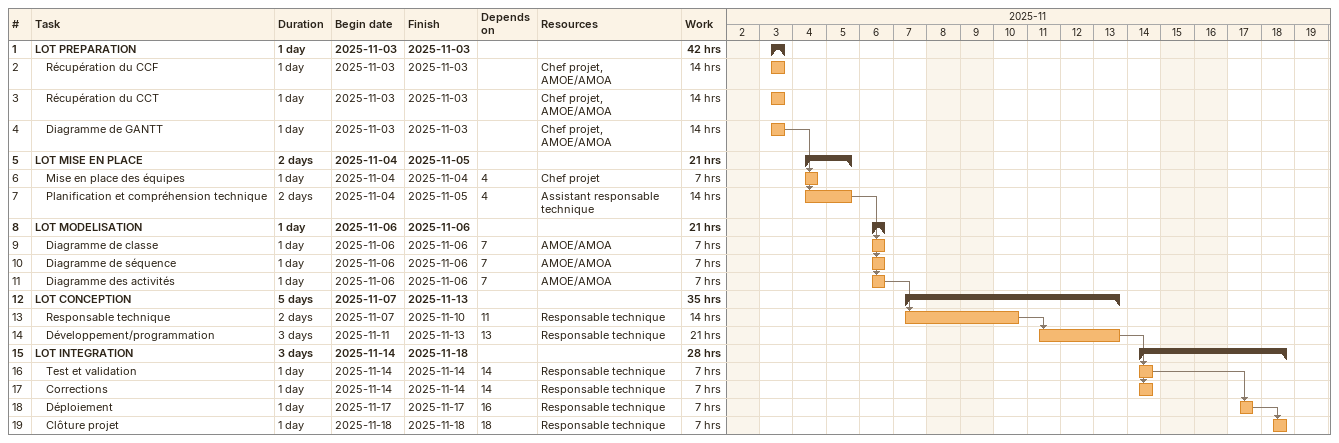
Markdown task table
| ID | Level | Task | Duration | Start | Finish | Predecessors | Resources | Work (h) |
|---|---|---|---|---|---|---|---|---|
| 1 | 1 | **LOT PREPARATION** | 1d | 2025-11-03 | 2025-11-03 |  |  | 42 |
| 2 | 2 | Récupération du CCF | 1d | 2025-11-03 | 2025-11-03 |  | Chef projet, AMOE/AMOA | 14 |
| 3 | 2 | Récupération du CCT | 1d | 2025-11-03 | 2025-11-03 |  | Chef projet, AMOE/AMOA | 14 |
| 4 | 2 | Diagramme de GANTT | 1d | 2025-11-03 | 2025-11-03 |  | Chef projet, AMOE/AMOA | 14 |
| 5 | 1 | **LOT MISE EN PLACE** | 2d | 2025-11-04 | 2025-11-05 |  |  | 21 |
| 6 | 2 | Mise en place des équipes | 1d | 2025-11-04 | 2025-11-04 | 4 | Chef projet | 7 |
| 7 | 2 | Planification et compréhension technique | 2d | 2025-11-04 | 2025-11-05 | 4 | Assistant responsable technique | 14 |
| 8 | 1 | **LOT MODELISATION** | 1d | 2025-11-06 | 2025-11-06 |  |  | 21 |
| 9 | 2 | Diagramme de classe | 1d | 2025-11-06 | 2025-11-06 | 7 | AMOE/AMOA | 7 |
| 10 | 2 | Diagramme de séquence | 1d | 2025-11-06 | 2025-11-06 | 7 | AMOE/AMOA | 7 |
| 11 | 2 | Diagramme des activités | 1d | 2025-11-06 | 2025-11-06 | 7 | AMOE/AMOA | 7 |
| 12 | 1 | **LOT CONCEPTION** | 5d | 2025-11-07 | 2025-11-13 |  |  | 35 |
| 13 | 2 | Responsable technique | 2d | 2025-11-07 | 2025-11-10 | 11 | Responsable technique | 14 |
| 14 | 2 | Développement/programmation | 3d | 2025-11-11 | 2025-11-13 | 13 | Responsable technique | 21 |
| 15 | 1 | **LOT INTEGRATION** | 3d | 2025-11-14 | 2025-11-18 |  |  | 28 |
| 16 | 2 | Test et validation | 1d | 2025-11-14 | 2025-11-14 | 14 | Responsable technique | 7 |
| 17 | 2 | Corrections | 1d | 2025-11-14 | 2025-11-14 | 14 | Responsable technique | 7 |
| 18 | 2 | Déploiement | 1d | 2025-11-17 | 2025-11-17 | 16 | Responsable technique | 7 |
| 19 | 2 | Clôture projet | 1d | 2025-11-18 | 2025-11-18 | 18 | Responsable technique | 7 |
